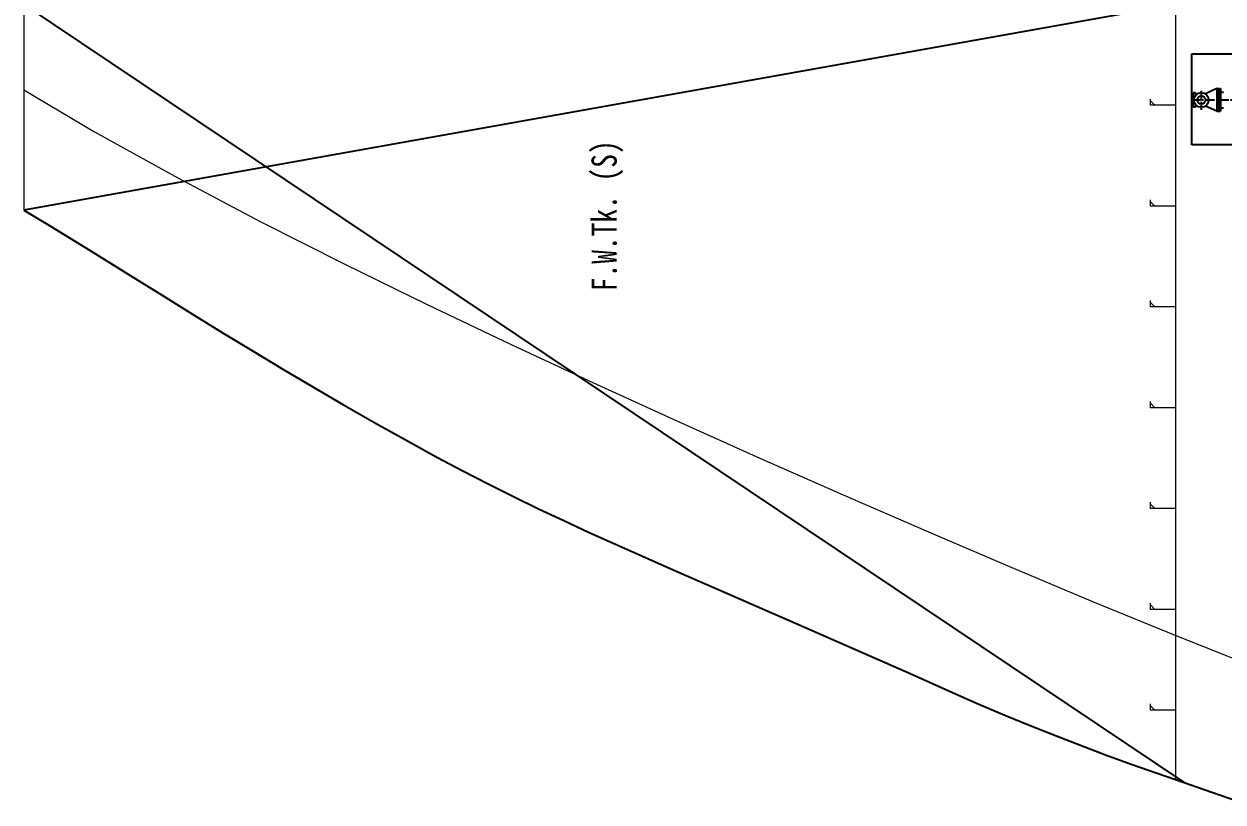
# Model space of a CAD drawing. Header units: millimetres. Extents: x -1838618 to -1600818, y -1770412 to -1553248.
# Drawn here: x -1795599 to -1786083, y -1696675 to -1690500 of the extents above; entities that cross this region are included whole.
import ezdxf

# ---------------------------------------------------------------- set-up
doc = ezdxf.new("R2010")
doc.units = ezdxf.units.MM
doc.header["$LTSCALE"] = 100
doc.linetypes.add('ACAD_ISO04W100', pattern=[30, 24, -3, 0, -3])
doc.linetypes.add('CENTERX', pattern=[1.125, 0.75, -0.125, 0.125, -0.125])
doc.layers.add('412equipment', color=6, linetype='Continuous')
doc.styles.add('ROMANT', font='', dxfattribs={"width": 0.8})
doc.styles.get('ROMANT').set_extended_font_data('SimSun')

# ---------------------------------------------------------------- blocks, each defined once
blk = doc.blocks.new('ENGINEER')
at = {"color": 9, "lineweight": -3}
for p, q in [((-19732.3, 3687.4), (-19732.3, 4407.4)), ((-19732.3, 4407.4), (-18552.3, 4407.4)), ((-19157.3, 3687.4), (-19732.3, 3687.4))]:
    blk.add_line(p, q, dxfattribs=at)
at = {"color": 9}
for p, q in [((-19704, 4100.3), (-19720, 4100.3)), ((-19720, 4100.3), (-19720, 3984.3)), ((-19704, 4100.3), (-19704, 4076.3)), ((-19534, 4132.3), (-19624.4, 4090.3)), ((-19534, 4132.3), (-19534, 3952.3)), ((-19534, 4132.3), (-19504, 4132.3)), ((-19519, 4132.3), (-19519, 3952.3)), ((-19504, 4132.3), (-19504, 3952.3)), ((-19504, 4104.2), (-19480.4, 4104.2)), ((-19704, 4008.3), (-19704, 3984.3)), ((-19704, 3984.3), (-19720, 3984.3)), ((-19534, 3952.3), (-19624.4, 3994.4)), ((-19534, 3952.3), (-19504, 3952.3)), ((-19504, 3980.4), (-19480.4, 3980.4))]:
    blk.add_line(p, q, dxfattribs=at)
at = {"color": 9, "linetype": 'CENTERX'}
for p, q in [((-19657, 4114.1), (-19657, 3964)), ((-19738.4, 4042.3), (-19243.1, 4042.3))]:
    blk.add_line(p, q, dxfattribs=at)
at = {"color": 9}
for radius in [58, 32.5]:
    blk.add_circle((-19657, 4042.3), radius, dxfattribs=at)
blk = doc.blocks.new('LOW PLATFOR')
at = {"color": 6, "linetype": 'Continuous', "lineweight": 20}
for p, q in [((-20660, -10951.8, 590), (-20660, 10951.8, 590)), ((-29800.3, 6431.2, 590), (-29800.3, -6431.2, 590)), ((-20860, -5600, 590), (-20860, -5550, 590)), ((-20825, -5600, 590), (-20860, -5565, 590)), ((-20660, -5600, 590), (-20860, -5600, 590)), ((-20860, -6400, 590), (-20860, -6350, 590)), ((-20825, -6400, 590), (-20860, -6365, 590)), ((-20660, -6400, 590), (-20860, -6400, 590)), ((-20860, -7200, 590), (-20860, -7150, 590)), ((-20825, -7200, 590), (-20860, -7165, 590)), ((-20660, -7200, 590), (-20860, -7200, 590)), ((-20860, -8000, 590), (-20860, -7950, 590)), ((-20825, -8000, 590), (-20860, -7965, 590)), ((-20660, -8000, 590), (-20860, -8000, 590)), ((-20860, -8800, 590), (-20860, -8750, 590)), ((-20825, -8800, 590), (-20860, -8765, 590)), ((-20660, -8800, 590), (-20860, -8800, 590)), ((-20860, -9600, 590), (-20860, -9550, 590)), ((-20825, -9600, 590), (-20860, -9565, 590)), ((-20660, -9600, 590), (-20860, -9600, 590)), ((-20860, -10400, 590), (-20860, -10350, 590)), ((-20825, -10400, 590), (-20860, -10365, 590)), ((-20660, -10400, 590), (-20860, -10400, 590))]:
    blk.add_line(p, q, dxfattribs=at)
at = {"color": 9, "linetype": 'ACAD_ISO04W100', "ltscale": 50}
for p, q in [((-29800.3, -4800, 590), (-20593.1, -10975.1, 590)), ((-20660, -4800, 590), (-29800.3, -6431.2, 590))]:
    blk.add_line(p, q, dxfattribs=at)
at = {"color": 1, "linetype": 'ACAD_ISO04W100', "ltscale": 100}
for p, q in [((-29800.3, -6431.2, 590), (-29589.8, -6559.9, 590)), ((-29589.8, -6559.9, 590), (-29275.5, -6753.4, 590)), ((-29275.5, -6753.4, 590), (-28985.8, -6932.5, 590)), ((-28985.8, -6932.5, 590), (-28716.2, -7099.7, 590)), ((-28716.2, -7099.7, 590), (-28461.9, -7257.1, 590)), ((-28461.9, -7257.1, 590), (-28218.6, -7407.1, 590)), ((-28218.6, -7407.1, 590), (-27981.6, -7551.9, 590)), ((-27981.6, -7551.9, 590), (-27746.5, -7693.7, 590)), ((-27746.5, -7693.7, 590), (-27508.6, -7834.9, 590)), ((-27508.6, -7834.9, 590), (-27263.5, -7977.7, 590)), ((-27263.5, -7977.7, 590), (-27006.5, -8124.4, 590)), ((-27006.5, -8124.4, 590), (-26733.1, -8277.2, 590)), ((-26733.1, -8277.2, 590), (-26522.6, -8392, 590)), ((-26522.6, -8392, 590), (-26317.4, -8500.8, 590)), ((-26317.4, -8500.8, 590), (-26115.8, -8604.6, 590)), ((-26115.8, -8604.6, 590), (-25916.3, -8704.3, 590)), ((-25916.3, -8704.3, 590), (-25717.2, -8801.1, 590)), ((-25717.2, -8801.1, 590), (-25516.9, -8895.9, 590)), ((-25516.9, -8895.9, 590), (-25313.8, -8989.9, 590)), ((-25313.8, -8989.9, 590), (-25106.3, -9083.9, 590)), ((-25106.3, -9083.9, 590), (-24892.7, -9179.2, 590)), ((-24892.7, -9179.2, 590), (-24671.5, -9276.6, 590)), ((-24671.5, -9276.6, 590), (-24441, -9377.2, 590)), ((-24441, -9377.2, 590), (-24199.6, -9482.1, 590)), ((-24199.6, -9482.1, 590), (-23945.7, -9592.3, 590)), ((-23945.7, -9592.3, 590), (-23677.7, -9708.9, 590)), ((-23677.7, -9708.9, 590), (-23394, -9832.7, 590)), ((-23394, -9832.7, 590), (-23092.9, -9965, 590)), ((-23092.9, -9965, 590), (-22772.8, -10106.7, 590)), ((-22772.8, -10106.7, 590), (-22432.1, -10258.8, 590)), ((-22432.1, -10258.8, 590), (-22221.2, -10351.9, 590)), ((-22221.2, -10351.9, 590), (-22015.8, -10439.6, 590)), ((-22015.8, -10439.6, 590), (-21814.2, -10522.7, 590)), ((-21814.2, -10522.7, 590), (-21614.8, -10602.2, 590)), ((-21614.8, -10602.2, 590), (-21415.9, -10678.9, 590)), ((-21415.9, -10678.9, 590), (-21215.9, -10753.7, 590)), ((-21215.9, -10753.7, 590), (-21013.2, -10827.4, 590)), ((-21013.2, -10827.4, 590), (-20806.2, -10900.9, 590)), ((-20806.2, -10900.9, 590), (-20593.1, -10975.1, 590)), ((-20593.1, -10975.1, 590), (-20372.3, -11050.9, 590)), ((-20372.3, -11050.9, 590), (-20142.2, -11129, 590))]:
    blk.add_line(p, q, dxfattribs=at)
at = {"color": 6, "linetype": 'Continuous', "lineweight": 20, "elevation": 590}
blk.add_lwpolyline([(-29800.3, -5477.7), (-29800.3, -5477.7), (-29240, -5809.7), (-28580, -6174.6), (-27920, -6523.8), (-27260, -6857.3), (-26600, -7181.5), (-25940, -7496.5), (-25280, -7802.9), (-24620, -8103.9), (-23960, -8399.6), (-23300, -8690.6), (-22640, -8976.5), (-21980, -9259.7), (-21320, -9537.6), (-20660, -9807.6), (-20000, -10069.5)], dxfattribs=at)
at = {"layer": '412equipment', "color": 7}
blk.add_blockref('ENGINEER', (-800, -9600, 590), dxfattribs=at)
at = {"color": 4, "lineweight": -3, "style": 'ROMANT', "width": 0.8}
blk.add_text('F.W.Tk. (S)', height=200, rotation=90, dxfattribs=at).set_placement((-25096.1, -7075.3, 590))

msp = doc.modelspace()

# ---------------------------------------------------------------- block references
at = {"layer": '412equipment', "color": 7}
msp.add_blockref('LOW PLATFOR', (-1765798.6, -1685545.7), dxfattribs=at)

doc.saveas('drawing.dxf')
